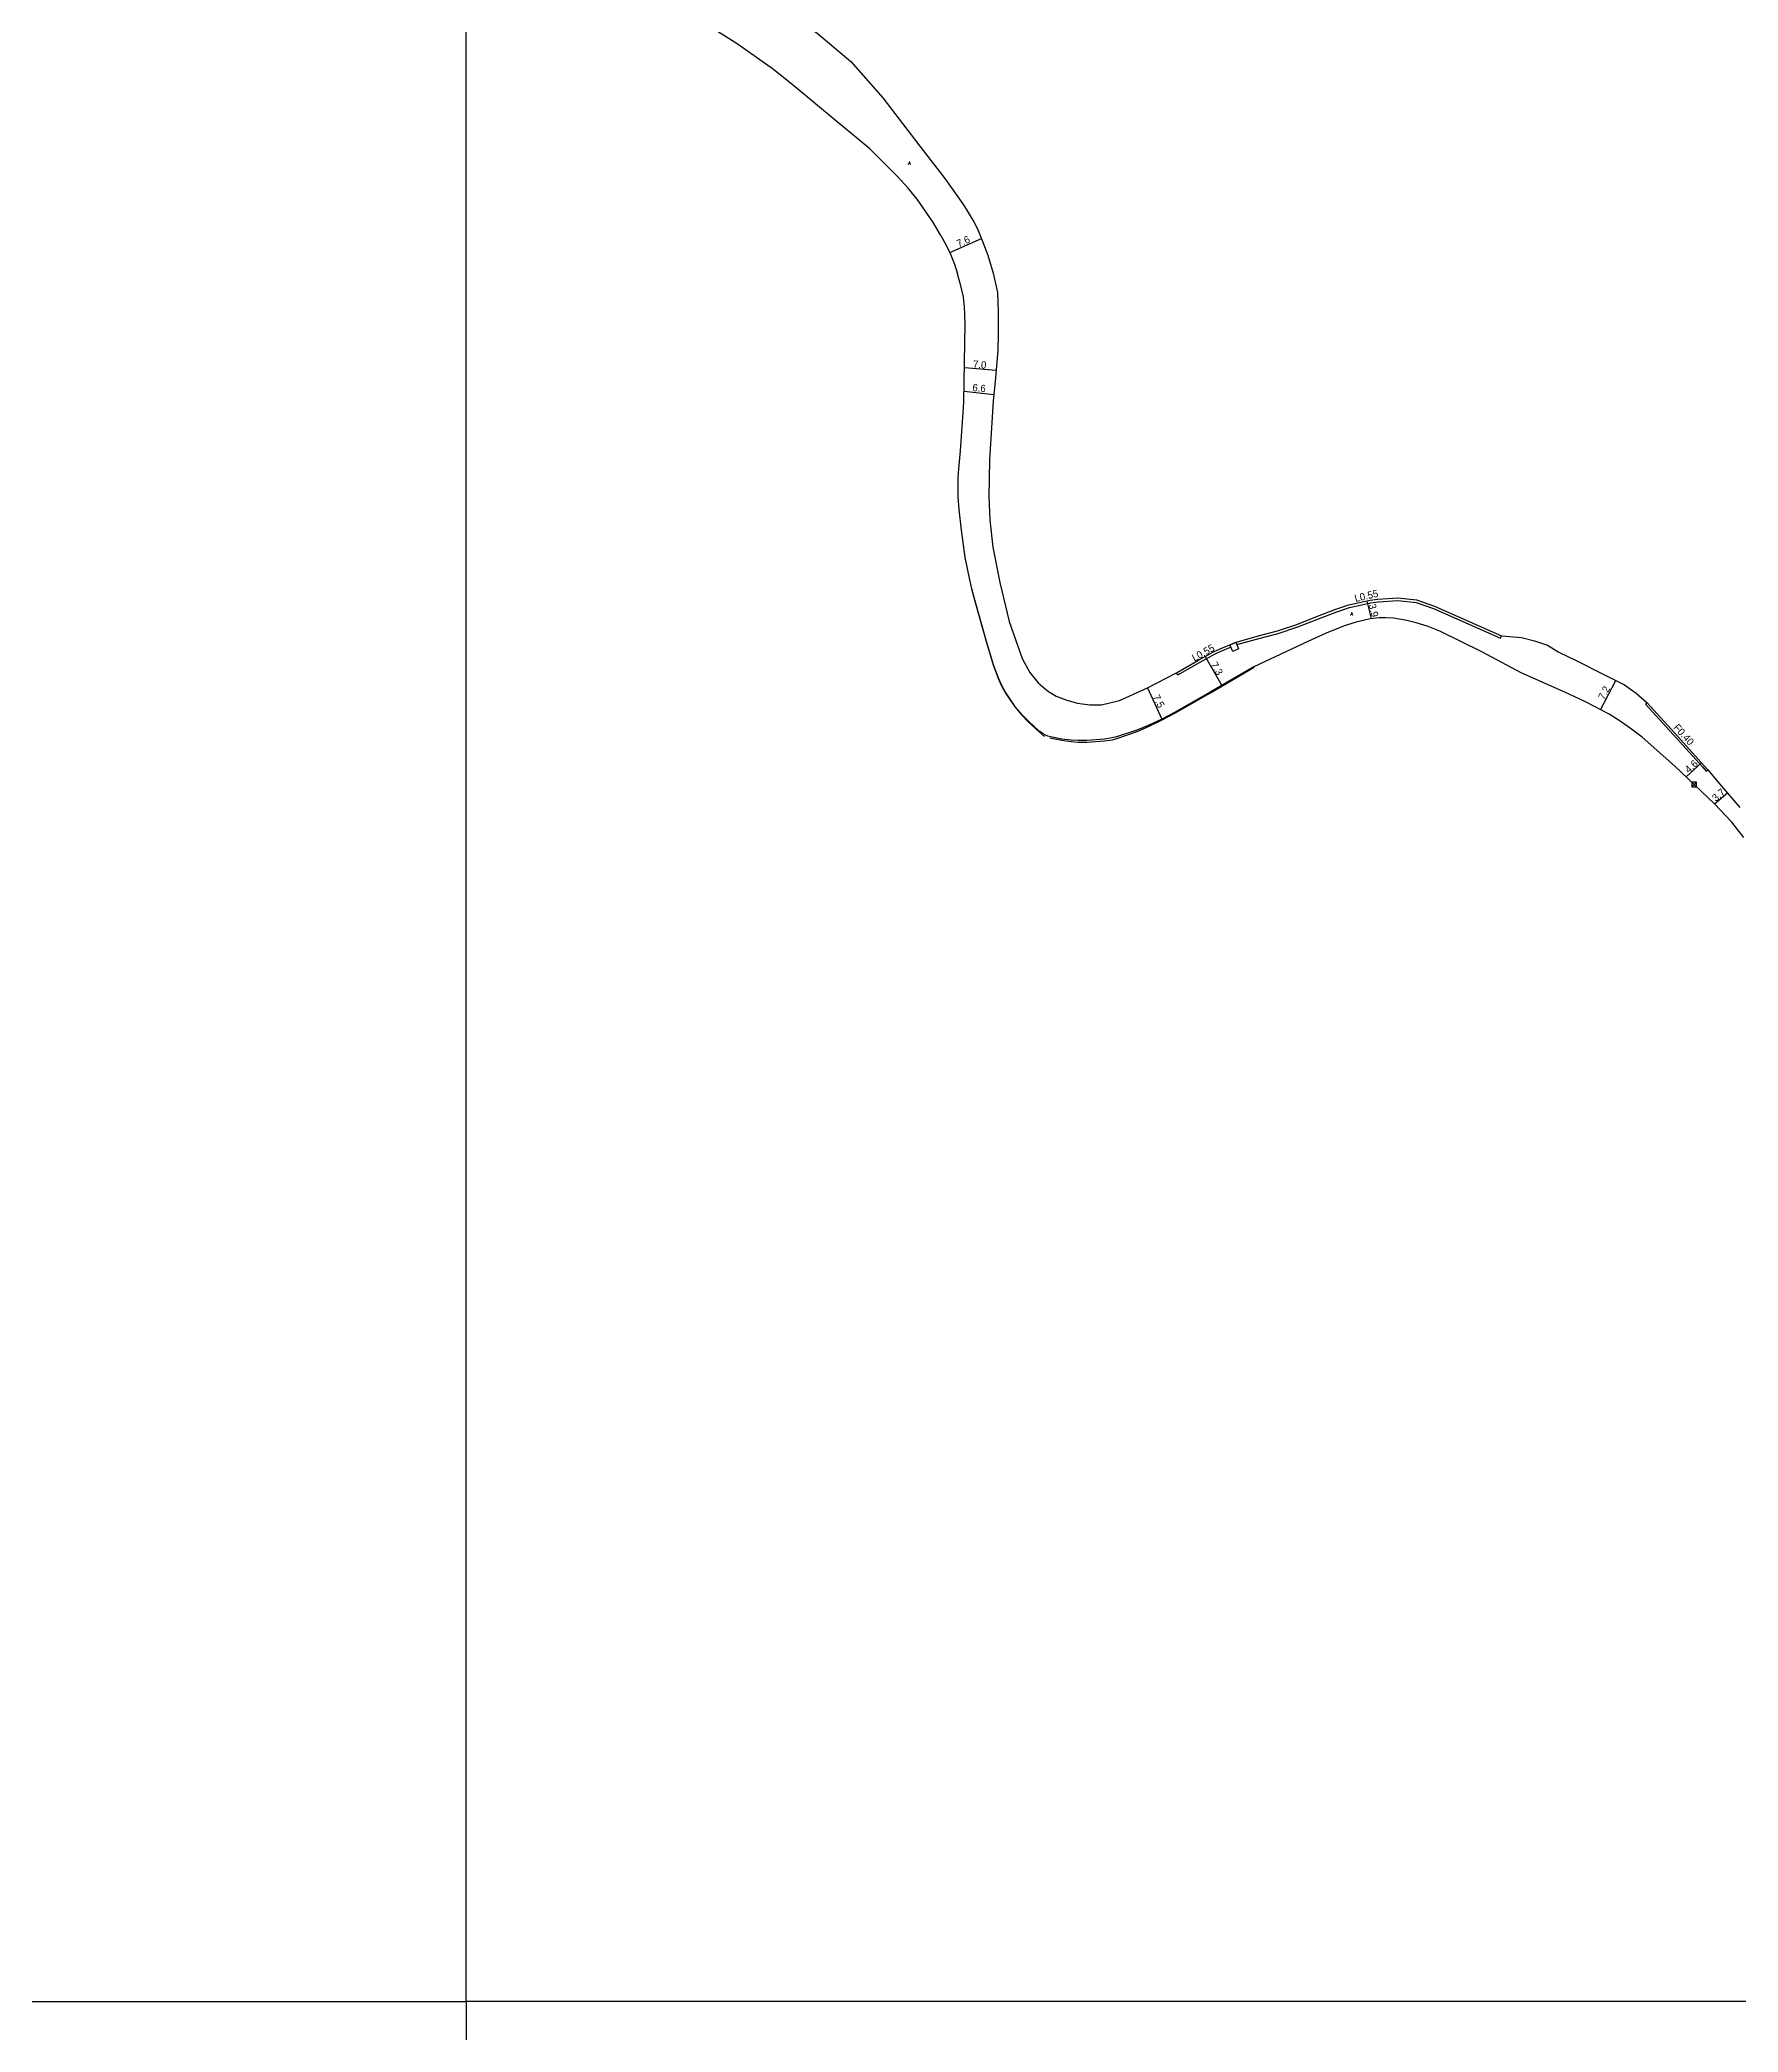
# Model space of a CAD drawing. Header units: metres. Extents: x -14400 to -12000, y -90000 to -87000.
# Drawn here: x -13693.4 to -13321.3, y -88206.7 to -87770.2 of the extents above; entities that cross this region are included whole.
import ezdxf

# ---------------------------------------------------------------- set-up
doc = ezdxf.new("R2010")
doc.units = ezdxf.units.M
doc.header["$LTSCALE"] = 2.5
for name, color, linetype in [('その他', 7, 'Continuous'), ('側溝・桝', 7, 'Continuous'), ('図郭', 7, 'Continuous'), ('幅員', 7, 'Continuous'), ('歩道・分離帯・安全施設', 7, 'Continuous'), ('舗装', 7, 'Continuous'), ('道路', 7, 'Continuous')]:
    doc.layers.add(name, color=color, linetype=linetype)
doc.styles.get("Standard").update_dxf_attribs({"font": ''})
doc.styles.add('YOKO_DECO', font='txt.shx', dxfattribs={"bigfont": 'extfont.shx'})
doc.styles.get('Standard').set_extended_font_data('@MS PGothic')

# ---------------------------------------------------------------- blocks, each defined once
blk = doc.blocks.new('910910')
blk.add_lwpolyline([(1, -1), (1, 1), (-1, 1), (-1, -1)], close=True)
for points in [[(-0.84, 0.84), (0.84, -0.84)], [(-0.84, -0.84), (0.84, 0.84)]]:
    blk.add_lwpolyline(points)

msp = doc.modelspace()

# ---------------------------------------------------------------- linework, layer by layer
at = {"layer": '側溝・桝'}
for points in [[(-13431.14, -87902.75), (-13430.86, -87902.63), (-13426.08, -87901.3), (-13422.11, -87900.29), (-13417.8, -87898.84), (-13413.3, -87897.05), (-13409.26, -87895.51), (-13406.49, -87894.58), (-13401.81, -87893.58), (-13400.2, -87893.36), (-13395.9, -87893.07), (-13391.9, -87893.49), (-13388.03, -87894.81), (-13373.36, -87901.31), (-13373.13, -87900.78)], [(-13432.43, -87903.27), (-13433.89, -87903.87), (-13436, -87904.85), (-13439.43, -87906.73), (-13443.63, -87909.15), (-13444.11, -87909.4), (-13444.38, -87908.88)], [(-13341.35, -87915.43), (-13341.64, -87915.75), (-13335.52, -87922.4), (-13329.13, -87929.52), (-13328.3, -87930.44), (-13327.99, -87930.18)]]:
    msp.add_lwpolyline(points, dxfattribs=at)
msp.add_lwpolyline([(-13432.66, -87902.74), (-13431.37, -87902.22), (-13430.76, -87903.65), (-13432.02, -87904.2)], close=True, dxfattribs=at)
at = {"layer": '図郭'}
for points in [[(-14400, -88200), (-13600, -88200), (-13600, -87600), (-14400, -87600)], [(-13600, -87600), (-12800, -87600), (-12800, -88200), (-13600, -88200)], [(-13600, -88800), (-12800, -88800), (-12800, -88200), (-13600, -88200)]]:
    msp.add_lwpolyline(points, close=True, dxfattribs=at)
at = {"layer": '幅員'}
for points in [[(-13494.08, -87816.81), (-13487.13, -87813.72)], [(-13490.84, -87842), (-13483.9, -87842.62)], [(-13490.93, -87847.22), (-13484.41, -87847.9)], [(-13402.64, -87893.17), (-13401.71, -87897)], [(-13438.1, -87905.34), (-13434.42, -87911.66)], [(-13450.73, -87912.18), (-13447.61, -87919.03)], [(-13351.44, -87916.98), (-13348.14, -87910.57)], [(-13332.71, -87931.7), (-13329.32, -87928.65)], [(-13326.47, -87937.61), (-13323.68, -87935.2)]]:
    msp.add_lwpolyline(points, dxfattribs=at)
at = {"layer": '歩道・分離帯・安全施設'}
for points in [[(-13491.15, -87850.86), (-13491.82, -87860.25), (-13492.15, -87864.25), (-13492.29, -87866.06), (-13492.33, -87867.06), (-13492.32, -87869.02), (-13492.3, -87870.35), (-13492.11, -87873.11), (-13491.59, -87877.64), (-13490.76, -87883.61), (-13489.83, -87888.19), (-13489.29, -87890.51), (-13488.42, -87893.72), (-13487.27, -87897.89), (-13486.01, -87902.25), (-13485, -87905.73), (-13484.46, -87907.38), (-13483.93, -87908.94), (-13483.41, -87910.27), (-13482.71, -87911.74), (-13481.93, -87913.19), (-13480.77, -87914.98), (-13479.7, -87916.46), (-13478.26, -87918.16), (-13476.85, -87919.64), (-13474.56, -87921.77), (-13473.32, -87922.82)], [(-13472.17, -87923.18), (-13469.53, -87923.66), (-13467.47, -87923.97), (-13465.96, -87924.11), (-13464.04, -87924.11), (-13460.14, -87923.8), (-13458.39, -87923.56), (-13457.44, -87923.31), (-13452.98, -87921.73), (-13450.53, -87920.66), (-13447.53, -87919.21), (-13444.71, -87917.75), (-13436.91, -87913.26), (-13427.37, -87907.63)]]:
    msp.add_lwpolyline(points, dxfattribs=at)
at = {"layer": '道路'}
for points in [[(-13600, -87717.59), (-13594.76, -87721.34), (-13591.05, -87723.82), (-13586.21, -87727.7), (-13580.52, -87732.85), (-13578.06, -87735.14), (-13571.23, -87741.21), (-13564.21, -87746.66), (-13559.44, -87750.36), (-13556.6, -87752.32), (-13555.43, -87753.02), (-13553.6, -87754.02), (-13549.97, -87755.9), (-13547.36, -87757.08), (-13544.4, -87758.36), (-13529.69, -87764.69), (-13523.21, -87768.7), (-13515.75, -87774.97), (-13508.74, -87782.93), (-13500.59, -87793.52), (-13495.17, -87800.58), (-13491.03, -87806.37), (-13488.77, -87810.12), (-13488.51, -87810.62)], [(-13496, -87813.08), (-13497.74, -87810.13), (-13501.22, -87805.11), (-13503.21, -87802.69), (-13505.62, -87800.1), (-13511.6, -87794.12), (-13518.73, -87788.18), (-13528.22, -87780.31), (-13532.69, -87776.72), (-13540.65, -87771.08), (-13550.68, -87764.83), (-13560.47, -87758.9), (-13566.19, -87755.62), (-13580.66, -87742.16), (-13584.76, -87738.41), (-13588.33, -87735.21), (-13590.49, -87733.36), (-13594.4, -87730.3), (-13596.31, -87728.81), (-13600, -87726.26)], [(-13488.51, -87810.62), (-13487.82, -87812.03), (-13487.09, -87813.83), (-13486.43, -87815.48), (-13485.72, -87817.43)], [(-13496, -87813.08), (-13495.11, -87814.68), (-13494.08, -87816.81), (-13493.06, -87819.34), (-13492.38, -87821.52)], [(-13485.72, -87817.43), (-13484.53, -87821.36), (-13483.64, -87825.6), (-13483.44, -87829.8), (-13483.46, -87834.85), (-13483.51, -87838.25), (-13484.12, -87845.11), (-13484.56, -87849.29), (-13485.36, -87862.26), (-13485.48, -87870.32), (-13485.29, -87875.38), (-13484.59, -87881.41), (-13483.09, -87889.12), (-13481.02, -87897.66), (-13478.18, -87905.78), (-13476.53, -87908.82), (-13474.68, -87911.09), (-13472.68, -87912.83), (-13470.74, -87914.03), (-13468.39, -87914.91), (-13466.08, -87915.52), (-13463.34, -87915.91), (-13460.8, -87915.91), (-13456.87, -87914.96), (-13450.73, -87912.18), (-13444.38, -87908.88), (-13439.72, -87906.22), (-13436.26, -87904.33), (-13434.12, -87903.34), (-13431.05, -87902.08), (-13426.23, -87900.74), (-13422.27, -87899.73), (-13418, -87898.29), (-13413.51, -87896.51), (-13409.45, -87894.96), (-13406.65, -87894.02), (-13401.91, -87893.01), (-13400.26, -87892.79), (-13395.89, -87892.49), (-13391.78, -87892.92), (-13387.82, -87894.27), (-13373.13, -87900.78), (-13368.76, -87901.18), (-13365.95, -87901.93), (-13363.07, -87902.86), (-13360.6, -87904.36), (-13356.8, -87906.23), (-13350.59, -87909.31), (-13346.23, -87911.55), (-13343.68, -87913.35), (-13341.35, -87915.43), (-13335.2, -87922.12), (-13328.8, -87929.23), (-13327.99, -87930.18), (-13324.95, -87933.72), (-13320.93, -87938.38)], [(-13320.09, -87944.96), (-13322.69, -87941.63), (-13326.47, -87937.61), (-13335.2, -87929.35), (-13342.37, -87922.98), (-13344.36, -87921.49), (-13347.19, -87919.53), (-13349.54, -87917.97), (-13354.59, -87915.33), (-13358.47, -87913.51), (-13368.87, -87908.93), (-13377.47, -87904.33), (-13386.65, -87899.75), (-13389.27, -87898.72), (-13391.89, -87897.95), (-13393.89, -87897.43), (-13396.86, -87896.96), (-13398.52, -87896.83), (-13400, -87896.85), (-13401.91, -87897.05), (-13405.29, -87897.87), (-13407.77, -87898.66), (-13411.55, -87900.25), (-13415.59, -87902.06), (-13422.76, -87905.38), (-13427.4, -87907.57), (-13436.98, -87913.15), (-13444.8, -87917.61), (-13447.61, -87919.03), (-13450.58, -87920.47), (-13453.09, -87921.47), (-13457.55, -87922.93), (-13458.47, -87923.17), (-13460.18, -87923.41), (-13464.05, -87923.72), (-13465.94, -87923.71), (-13467.43, -87923.63), (-13469.49, -87923.43), (-13472.01, -87922.96), (-13472.58, -87922.77), (-13473.05, -87922.54), (-13473.63, -87922.24), (-13474.31, -87921.79), (-13474.47, -87921.67), (-13476.77, -87919.56), (-13478.19, -87918.1), (-13479.63, -87916.4), (-13480.7, -87914.93), (-13481.85, -87913.15), (-13482.63, -87911.69), (-13483.33, -87910.23), (-13483.85, -87908.91), (-13484.38, -87907.35), (-13484.91, -87905.7), (-13485.92, -87902.23), (-13487.18, -87897.86), (-13488.34, -87893.7), (-13489.2, -87890.49), (-13489.74, -87888.17), (-13490.67, -87883.6), (-13491.5, -87877.63), (-13492.02, -87873.1), (-13492.21, -87870.35), (-13492.23, -87869.02), (-13492.24, -87867.06), (-13492.2, -87866.07), (-13492.06, -87864.26), (-13491.73, -87860.26), (-13491.06, -87850.87), (-13490.97, -87849.43), (-13490.67, -87832.36), (-13490.86, -87828.67), (-13490.95, -87827.4), (-13491.08, -87826.53), (-13491.63, -87824.14), (-13492.38, -87821.52)]]:
    msp.add_lwpolyline(points, dxfattribs=at)

# ---------------------------------------------------------------- block references
at = {"layer": 'その他', "xscale": 0.5, "yscale": 0.5, "zscale": 0.5}
msp.add_blockref('910910', (-13330.94, -87933.38, 316.74), dxfattribs=at)

# ---------------------------------------------------------------- texts
at = {"layer": '側溝・桝'}
for s, rotation, p in [('L0.55', 13, (-13405.16, -87893.4)), ('L0.55', 29, (-13440.45, -87906.48)), ('F0.40', 312, (-13335.6, -87920.98))]:
    msp.add_text(s, height=1.6, rotation=rotation, dxfattribs=at).set_placement(p)
at = {"layer": '幅員'}
for s, rotation, p in [('7.6', 24, (-13492.12, -87815.7)), ('7.0', 355, (-13489.03, -87842.04)), ('6.6', 354, (-13489.16, -87847.15)), ('3.9', 284, (-13402.32, -87894)), ('7.3', 300, (-13436.94, -87907.1)), ('7.2', 63, (-13350.64, -87914.94)), ('7.5', 297, (-13449.65, -87914.18)), ('4.6', 42, (-13332.13, -87930.98)), ('3.7', 41, (-13326.19, -87937.21))]:
    msp.add_text(s, height=1.6, rotation=rotation, dxfattribs=at).set_placement(p)
at = {"layer": '舗装', "style": 'YOKO_DECO'}
for p in [(-13503.2, -87797.6, 318.72), (-13406.27, -87896.36, 317.72)]:
    msp.add_text('A', height=0.75, dxfattribs=at).set_placement(p)

doc.saveas('drawing.dxf')
